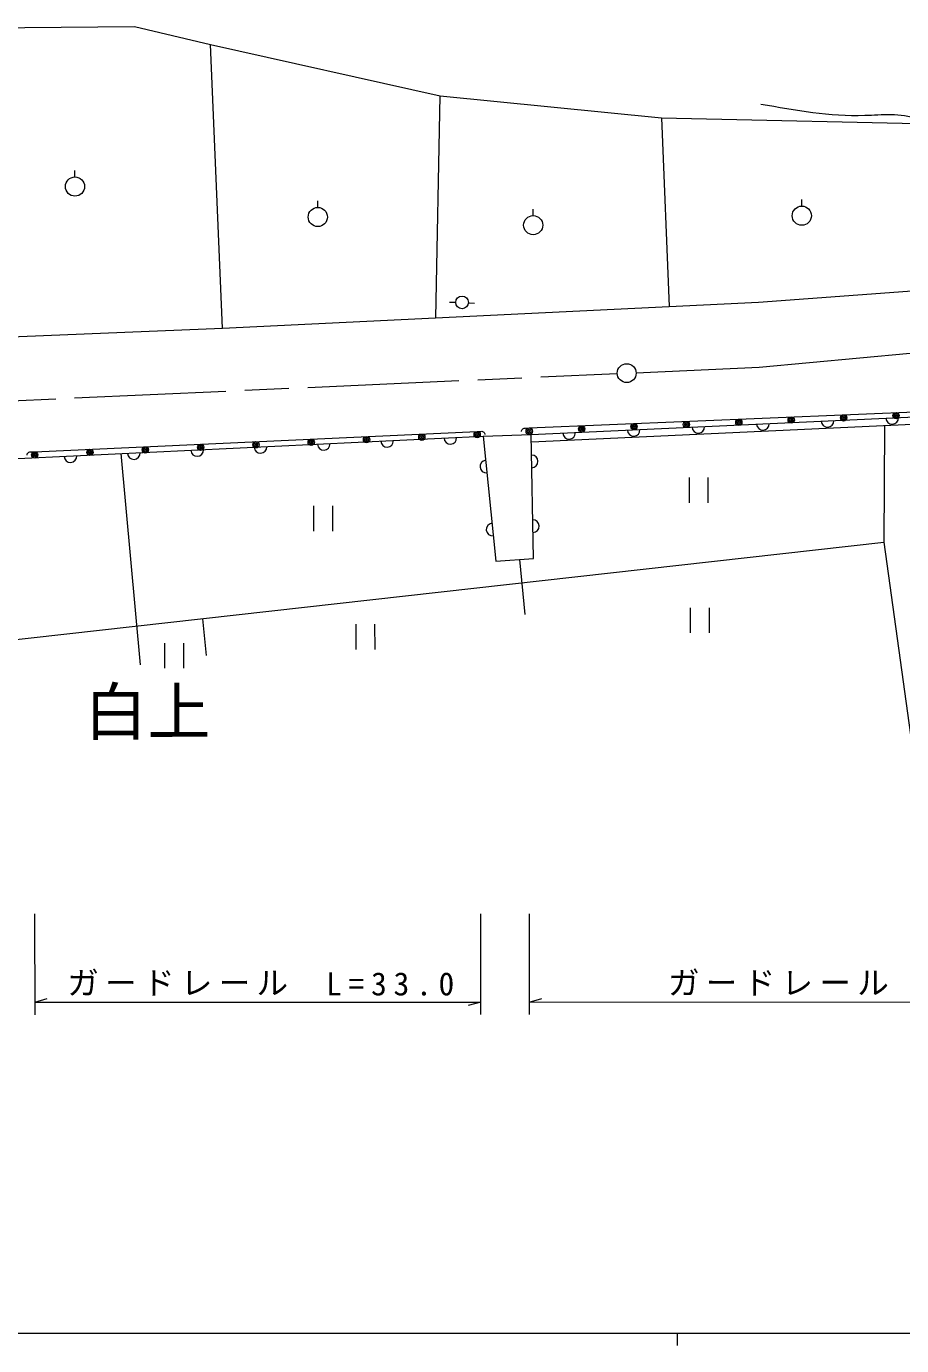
# Model space of a CAD drawing. Units: millimetres, scale not verified. Extents: x 40000 to 680000, y 20000 to 380000.
# Drawn here: x 216414 to 285802, y 204000 to 308613 of the extents above; entities that cross this region are included whole.
import ezdxf
from ezdxf.enums import TextEntityAlignment as Align

# ---------------------------------------------------------------- set-up
doc = ezdxf.new("R2010")
doc.units = ezdxf.units.MM
doc.header["$LTSCALE"] = 1000
doc.linetypes.add('CHAIN', pattern=[18.5, 12, -1.5, 3.5, -1.5])
for name, color, linetype, lineweight in [('M-BGD', 7, 'Continuous', 13), ('M-BMK', 7, 'Continuous', 13), ('M-BMK-SRVR', 3, 'Continuous', 13), ('M-STR-HTXT', 7, 'Continuous', 13), ('M-TTL-BAND', 7, 'Continuous', 13)]:
    doc.layers.add(name, color=color, linetype=linetype, lineweight=lineweight)
doc.layers.add('M-BMK-HTXT', color=7, linetype='Continuous')
doc.styles.add('ＭＳ ゴシック', font='')
doc.styles.get('ＭＳ ゴシック').set_extended_font_data('MS Gothic')

msp = doc.modelspace()

# ---------------------------------------------------------------- linework, layer by layer
at = {"layer": 'M-BGD'}
for p, q in [((231972, 284690), (231020, 307188)), ((248881, 285508), (249222, 303104)), ((266759, 301349), (267373, 286402)), ((220264, 296670), (220263, 297190)), ((239517, 294257), (239517, 294777)), ((256592, 293610), (256592, 294130)), ((277891, 294359), (277891, 294879)), ((250453, 286723), (249953, 286723)), ((251453, 286698), (251952, 286673)), ((256268, 276768), (314431, 279222)), ((217060, 274882), (252139, 276486)), ((252139, 276486), (252439, 276499)), ((252638, 276108), (256436, 276237)), ((255968, 276756), (256268, 276768)), ((284442, 276934), (284404, 267706)), ((216760, 274868), (217060, 274882)), ((225448, 257988), (223929, 274731)), ((268951, 272834), (268952, 270834)), ((270472, 270835), (270471, 272835)), ((239181, 270595), (239181, 268595)), ((240701, 268595), (240701, 270595)), ((253622, 266208), (256609, 266422)), ((255507, 266343), (255943, 261988)), ((230368, 261645), (230661, 258724)), ((269047, 262510), (269047, 260510)), ((270567, 260511), (270567, 262511)), ((242531, 261202), (242532, 259202)), ((244052, 259202), (244051, 261202)), ((227371, 259710), (227372, 257710)), ((228892, 257710), (228891, 259710))]:
    msp.add_line(p, q, dxfattribs=at)
for points in [[(181225, 307271), (195513, 308416), (210441, 308467), (224982, 308613), (231020, 307188), (249222, 303104), (266759, 301349), (290625, 300832), (297559, 299550), (302647, 297174), (309827, 293182), (310000, 290953)], [(168396, 286051), (168458, 284687), (168799, 282672), (169357, 282114), (231972, 284690), (274444, 286744), (305244, 289021), (310087, 290460)], [(256609, 266422), (256436, 276237), (318467, 279111), (342897, 286528)], [(343019, 285938), (318569, 278515), (256464, 275638)], [(252439, 276499), (252519, 276503), (252569, 276495), (252630, 276468), (252672, 276440), (252704, 276401), (252736, 276343), (252749, 276293), (252750, 276263)], [(255679, 276493), (255677, 276533), (255695, 276594), (255723, 276645), (255770, 276697), (255819, 276729), (255888, 276752), (255968, 276756)], [(177700, 258039), (176630, 272463), (252638, 276108), (253622, 266208)], [(216472, 274605), (216470, 274645), (216487, 274706), (216515, 274757), (216563, 274809), (216611, 274841), (216680, 274865), (216760, 274868)], [(105825, 247675), (284404, 267706), (286508, 252427)]]:
    msp.add_lwpolyline(points, dxfattribs=at)
for centre, radius in [((220264, 295910), 760), ((239517, 293497), 760), ((277891, 293599), 760), ((256592, 292850), 760), ((250953, 286723), 500), ((268742, 277044), 250), ((272897, 277220), 250), ((272897, 277220), 150), ((272897, 277220), 50), ((277051, 277395), 250), ((277051, 277395), 150), ((277051, 277395), 50), ((281206, 277570), 250), ((281206, 277570), 150), ((281206, 277570), 50), ((285360, 277745), 250), ((285360, 277745), 150), ((285360, 277745), 50), ((247766, 276035), 250), ((247766, 276035), 150), ((252151, 276236), 250), ((252151, 276236), 150), ((252151, 276236), 50), ((256278, 276518), 250), ((256278, 276518), 150), ((256278, 276518), 50), ((260433, 276694), 250), ((260433, 276694), 150), ((260433, 276694), 50), ((264588, 276869), 250), ((264588, 276869), 150), ((264588, 276869), 50), ((268742, 277044), 150), ((268742, 277044), 50), ((225841, 275033), 250), ((225841, 275033), 150), ((230226, 275234), 250), ((230226, 275234), 150), ((230226, 275234), 50), ((234611, 275434), 250), ((234611, 275434), 150), ((234611, 275434), 50), ((238996, 275635), 250), ((238996, 275635), 150), ((238996, 275635), 50), ((243381, 275835), 250), ((243381, 275835), 150), ((243381, 275835), 50), ((247766, 276035), 50), ((217071, 274632), 250), ((217071, 274632), 150), ((217071, 274632), 50), ((221456, 274833), 250), ((221456, 274833), 150), ((221456, 274833), 50), ((225841, 275033), 50)]:
    msp.add_circle(centre, radius, dxfattribs=at)
for centre, start, end in [((279931, 277326), 182.65286, 2.65286), ((285054, 277563), 182.65286, 2.65286), ((259438, 276376), 182.65286, 2.65286), ((264561, 276614), 182.65286, 2.65286), ((269684, 276851), 182.65286, 2.65286), ((274808, 277088), 182.65286, 2.65286), ((234968, 275261), 182.74604, 2.74604), ((239987, 275501), 182.74604, 2.74604), ((245007, 275742), 182.74604, 2.74604), ((250026, 275983), 182.74604, 2.74604), ((219909, 274538), 182.74604, 2.74604), ((224929, 274779), 182.74604, 2.74604), ((229948, 275020), 182.74604, 2.74604), ((252876, 273709), 95.67559, 275.67559), ((256473, 274114), 271.01025, 91.01025), ((253373, 268709), 95.67559, 275.67559), ((256564, 268986), 271.01025, 91.01025)]:
    msp.add_arc(centre, 500, start, end, dxfattribs=at)
msp.add_open_spline([(274647, 302458), (277381, 301969), (280115, 301479), (282877, 301562), (284278, 301604), (285686, 301793), (287066, 301264), (287611, 301055), (288152, 300733), (288413, 300292), (288823, 299627), (288602, 298698), (288413, 297748), (287965, 295494), (287688, 293222), (288789, 291764), (289570, 290632), (291262, 290066), (292904, 289670), (295353, 289048), (297732, 288809), (299838, 289597), (301142, 290057), (302301, 290826), (303503, 291617), (304372, 292210), (305256, 292822), (306196, 292965), (307540, 293159), (309000, 292291), (310460, 292218), (311573, 292162), (312686, 292567), (313752, 292443), (314386, 292369), (315004, 292107), (315622, 291845)], degree=3, knots=[0, 0, 0, 0, 1, 1, 1, 2, 2, 2, 3, 3, 3, 4, 4, 4, 5, 5, 5, 6, 6, 6, 7, 7, 7, 8, 8, 8, 9, 9, 9, 10, 10, 10, 11, 11, 11, 12, 12, 12, 12], dxfattribs=at)
at = {"layer": 'M-BMK', "color": 2, "linetype": 'CHAIN'}
for p, q in [((274521, 281590), (309066, 284824)), ((264756, 281151), (274521, 281590)), ((164796, 276659), (263258, 281084))]:
    msp.add_line(p, q, dxfattribs=at)
at = {"layer": 'M-BMK-SRVR'}
msp.add_circle((264007, 281117), 750, dxfattribs=at)
at = {"layer": 'M-STR-HTXT'}
for p, q in [((217069, 238235), (217071, 230235)), ((252450, 230244), (252448, 238244)), ((256277, 238245), (256279, 230245)), ((217070, 231235), (218070, 231515)), ((217070, 231235), (252450, 231244)), ((252450, 231244), (251450, 230963)), ((256279, 231245), (257279, 231525)), ((256279, 231245), (314743, 231259))]:
    msp.add_line(p, q, dxfattribs=at)
at = {"layer": 'M-TTL-BAND'}
for p, q in [((40000, 205000), (579000, 205000)), ((268000, 205000), (268000, 204000))]:
    msp.add_line(p, q, dxfattribs=at)

# ---------------------------------------------------------------- texts
at = {"layer": 'M-BMK-HTXT', "style": 'ＭＳ ゴシック'}
msp.add_text('白上', height=3666, rotation=0.014, dxfattribs=at).set_placement((221005, 251334), align=Align.BOTTOM_LEFT)
at = {"layer": 'M-STR-HTXT', "char_height": 1833, "attachment_point": 7, "rotation": 0.014, "style": 'ＭＳ ゴシック'}
for s, insert in [('\\T1.2;ガードレール', (219658, 231736)), ('\\T1.43;L=33.0', (240173, 231741)), ('\\T1.2;ガードレール', (267283, 231747))]:
    msp.add_mtext(s, dxfattribs=dict(at, insert=insert))

doc.saveas('drawing.dxf')
